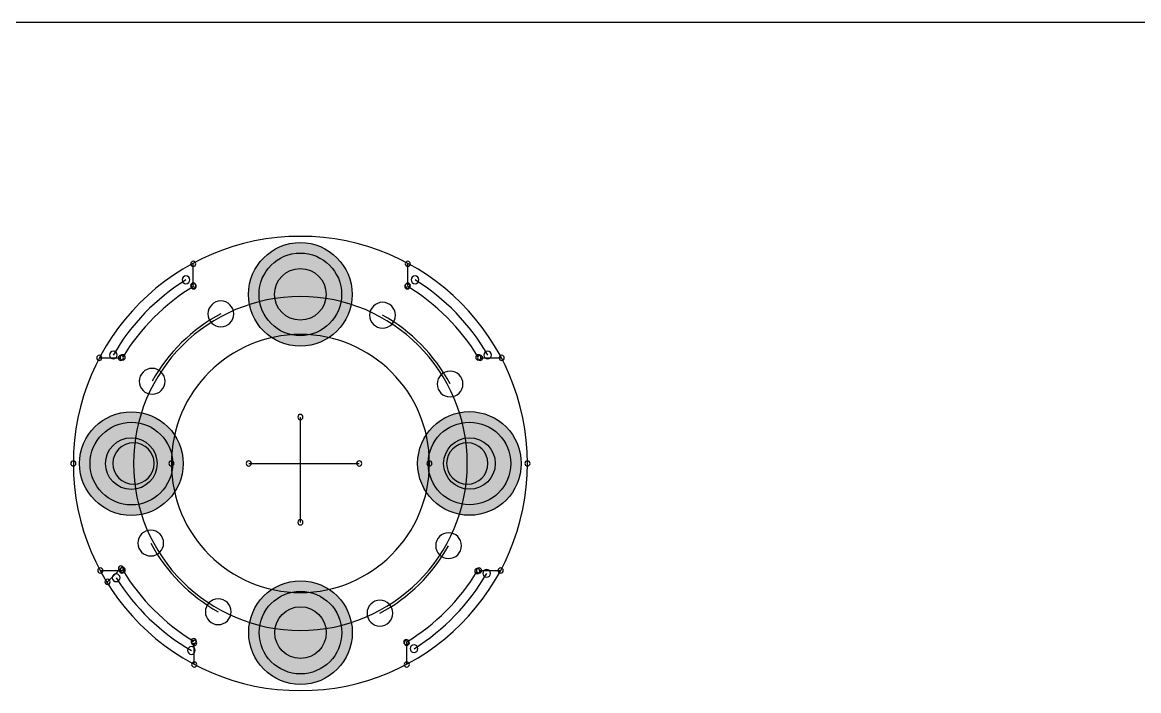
# Model space of a CAD drawing. Header units: millimetres. Extents: x -16.3 to 57, y -39.6 to 27.9.
# Drawn here: x 32.89 to 43.71, y 21.38 to 27.86 of the extents above; entities that cross this region are included whole.
import ezdxf

# ---------------------------------------------------------------- set-up
doc = ezdxf.new("R2010")
doc.units = ezdxf.units.MM
doc.header["$MEASUREMENT"] = 0
for name, color, linetype in [('BottomLayer', 5, 'Continuous'), ('BottomSolder', 6, 'Continuous'), ('Mechanical1', 6, 'Continuous'), ('MultiLayer', 9, 'Continuous'), ('PadHoleLayer', 156, 'Continuous'), ('TopLayer', 1, 'Continuous'), ('TopOverlay', 2, 'Continuous'), ('TopSolder', 216, 'Continuous')]:
    doc.layers.add(name, color=color, linetype=linetype)

msp = doc.modelspace()

# ---------------------------------------------------------------- hatches: boundary and pattern name
at = {"layer": 'BottomLayer'}
h = msp.add_hatch(color=5, dxfattribs=at)
edge = h.paths.add_edge_path()
edge.add_arc((35.585, 25.223), 0.4, 0, 360)
h = msp.add_hatch(color=5, dxfattribs=at)
edge = h.paths.add_edge_path()
edge.add_arc((33.948, 23.584), 0.4, 0, 360)
h = msp.add_hatch(color=5, dxfattribs=at)
edge = h.paths.add_edge_path()
edge.add_arc((37.224, 23.585), 0.4, 0, 360)
h = msp.add_hatch(color=5, dxfattribs=at)
edge = h.paths.add_edge_path()
edge.add_arc((35.587, 21.947), 0.4, 0, 360)
at = {"layer": 'BottomSolder'}
h = msp.add_hatch(color=6, dxfattribs=at)
edge = h.paths.add_edge_path()
edge.add_arc((35.585, 25.223), 0.502, 0, 360)
h = msp.add_hatch(color=6, dxfattribs=at)
edge = h.paths.add_edge_path()
edge.add_arc((33.948, 23.584), 0.502, 0, 360)
h = msp.add_hatch(color=6, dxfattribs=at)
edge = h.paths.add_edge_path()
edge.add_arc((37.224, 23.585), 0.502, 0, 360)
h = msp.add_hatch(color=6, dxfattribs=at)
edge = h.paths.add_edge_path()
edge.add_arc((35.587, 21.947), 0.502, 0, 360)
at = {"layer": 'MultiLayer'}
h = msp.add_hatch(color=9, dxfattribs=at)
edge = h.paths.add_edge_path()
edge.add_arc((35.585, 25.223), 0.4, 0, 360)
h = msp.add_hatch(color=9, dxfattribs=at)
edge = h.paths.add_edge_path()
edge.add_arc((33.948, 23.584), 0.4, 0, 360)
h = msp.add_hatch(color=9, dxfattribs=at)
edge = h.paths.add_edge_path()
edge.add_arc((37.224, 23.585), 0.4, 0, 360)
h = msp.add_hatch(color=9, dxfattribs=at)
edge = h.paths.add_edge_path()
edge.add_arc((35.587, 21.947), 0.4, 0, 360)
at = {"layer": 'PadHoleLayer'}
h = msp.add_hatch(color=156, dxfattribs=at)
edge = h.paths.add_edge_path()
edge.add_arc((35.585, 25.223), 0.25, 0, 360)
h = msp.add_hatch(color=156, dxfattribs=at)
edge = h.paths.add_edge_path()
edge.add_arc((33.948, 23.584), 0.25, 0, 360)
h = msp.add_hatch(color=156, dxfattribs=at)
edge = h.paths.add_edge_path()
edge.add_arc((37.224, 23.585), 0.25, 0, 360)
h = msp.add_hatch(color=156, dxfattribs=at)
edge = h.paths.add_edge_path()
edge.add_arc((35.587, 21.947), 0.25, 0, 360)
at = {"layer": 'TopLayer'}
h = msp.add_hatch(color=1, dxfattribs=at)
edge = h.paths.add_edge_path()
edge.add_arc((35.585, 25.223), 0.4, 0, 360)
h = msp.add_hatch(color=1, dxfattribs=at)
edge = h.paths.add_edge_path()
edge.add_arc((33.948, 23.584), 0.4, 0, 360)
h = msp.add_hatch(color=1, dxfattribs=at)
edge = h.paths.add_edge_path()
edge.add_arc((37.224, 23.585), 0.4, 0, 360)
h = msp.add_hatch(color=1, dxfattribs=at)
edge = h.paths.add_edge_path()
edge.add_arc((35.587, 21.947), 0.4, 0, 360)
at = {"layer": 'TopSolder'}
h = msp.add_hatch(color=216, dxfattribs=at)
edge = h.paths.add_edge_path()
edge.add_arc((35.585, 25.223), 0.502, 0, 360)
h = msp.add_hatch(color=216, dxfattribs=at)
edge = h.paths.add_edge_path()
edge.add_arc((33.948, 23.584), 0.502, 0, 360)
h = msp.add_hatch(color=216, dxfattribs=at)
edge = h.paths.add_edge_path()
edge.add_arc((37.224, 23.585), 0.502, 0, 360)
h = msp.add_hatch(color=216, dxfattribs=at)
edge = h.paths.add_edge_path()
edge.add_arc((35.587, 21.947), 0.502, 0, 360)

# ---------------------------------------------------------------- linework, layer by layer
at = {"layer": 'BottomLayer', "color": 5}
for centre in [(35.585, 25.223), (33.948, 23.584), (37.224, 23.585), (35.587, 21.947)]:
    msp.add_circle(centre, 0.4, dxfattribs=at)
at = {"layer": 'BottomLayer'}
for centre, radius, start, end in [((35.586, 23.585), 1.617, 0, 180), ((33.969, 23.585), 0.2, 0, 180), ((37.203, 23.585), 0.2, 0, 180), ((33.969, 23.585), 0.2, 180, 0), ((35.586, 23.585), 1.617, 180, 0), ((37.203, 23.585), 0.2, 180, 0)]:
    msp.add_arc(centre, radius, start, end, dxfattribs=at)
at = {"layer": 'BottomSolder', "color": 6}
for centre in [(35.585, 25.223), (33.948, 23.584), (37.224, 23.585), (35.587, 21.947)]:
    msp.add_circle(centre, 0.502, dxfattribs=at)
at = {"layer": 'BottomSolder'}
for centre, radius, start, end in [((34.815, 25.034), 0.125, 0, 180), ((36.382, 25.021), 0.125, 0, 180), ((35.586, 23.585), 1.642, 118, 151), ((34.815, 25.034), 0.125, 180, 0), ((36.382, 25.021), 0.125, 180, 0), ((35.586, 23.585), 1.642, 28, 61), ((34.15, 24.381), 0.125, 0, 180), ((37.036, 24.355), 0.125, 0, 180), ((34.15, 24.381), 0.125, 180, 0), ((37.036, 24.355), 0.125, 180, 0), ((34.136, 22.814), 0.125, 0, 180), ((37.022, 22.789), 0.125, 0, 180), ((34.136, 22.814), 0.125, 180, 0), ((35.586, 23.585), 1.642, 208, 241), ((35.586, 23.585), 1.642, 298, 331), ((37.022, 22.789), 0.125, 180, 0), ((34.79, 22.149), 0.125, 0, 180), ((36.357, 22.135), 0.125, 0, 180), ((34.79, 22.149), 0.125, 180, 0), ((36.357, 22.135), 0.125, 180, 0)]:
    msp.add_arc(centre, radius, start, end, dxfattribs=at)
at = {"layer": 'Mechanical1'}
msp.add_line((-16.268, 27.858), (54.501, 27.858), dxfattribs=at)
for centre, radius, start, end in [((35.586, 23.585), 1.25, 0, 180), ((34.336, 23.585), 0.025, 0, 180), ((34.336, 23.585), 0.025, 180, 0), ((35.586, 23.585), 1.25, 180, 0), ((36.836, 23.585), 0.025, 0, 180), ((36.836, 23.585), 0.025, 180, 0)]:
    msp.add_arc(centre, radius, start, end, dxfattribs=at)
at = {"layer": 'MultiLayer', "color": 9}
for centre in [(35.585, 25.223), (33.948, 23.584), (37.224, 23.585), (35.587, 21.947)]:
    msp.add_circle(centre, 0.4, dxfattribs=at)
at = {"layer": 'PadHoleLayer', "color": 156}
for centre in [(35.585, 25.223), (33.948, 23.584), (37.224, 23.585), (35.587, 21.947)]:
    msp.add_circle(centre, 0.25, dxfattribs=at)
at = {"layer": 'TopLayer', "color": 1}
for centre in [(35.585, 25.223), (33.948, 23.584), (37.224, 23.585), (35.587, 21.947)]:
    msp.add_circle(centre, 0.4, dxfattribs=at)
at = {"layer": 'TopLayer'}
for centre, radius, start, end in [((35.586, 23.585), 1.617, 0, 180), ((33.969, 23.585), 0.2, 0, 180), ((37.203, 23.585), 0.2, 0, 180), ((33.969, 23.585), 0.2, 180, 0), ((35.586, 23.585), 1.617, 180, 0), ((37.203, 23.585), 0.2, 180, 0)]:
    msp.add_arc(centre, radius, start, end, dxfattribs=at)
at = {"layer": 'TopOverlay'}
for p, q in [((34.547, 25.308), (34.547, 25.518)), ((36.627, 25.308), (36.627, 25.518)), ((33.637, 24.608), (33.847, 24.608)), ((37.327, 24.608), (37.537, 24.608)), ((35.586, 23.015), (35.586, 24.035)), ((35.086, 23.585), (36.156, 23.585)), ((33.647, 22.548), (33.857, 22.548)), ((33.717, 22.438), (33.847, 22.568)), ((37.317, 22.548), (37.527, 22.548)), ((34.557, 21.638), (34.557, 21.848)), ((36.617, 21.638), (36.617, 21.848))]:
    msp.add_line(p, q, dxfattribs=at)
for centre, radius, start, end in [((35.586, 23.585), 2.2, 0, 180), ((34.547, 25.518), 0.025, 0, 180), ((36.627, 25.518), 0.025, 0, 180), ((34.547, 25.518), 0.025, 180, 0), ((36.627, 25.518), 0.025, 180, 0), ((35.587, 23.588), 2.095, 122, 150), ((34.477, 25.364), 0.0375, 0, 180), ((34.477, 25.364), 0.0375, 180, 0), ((34.547, 25.308), 0.025, 0, 180), ((34.552, 25.301), 0.025, 0, 180), ((36.622, 25.301), 0.025, 0, 180), ((36.627, 25.308), 0.025, 0, 180), ((36.697, 25.364), 0.0375, 0, 180), ((36.697, 25.364), 0.0375, 180, 0), ((35.587, 23.588), 2.095, 30, 58), ((35.587, 23.578), 2.01, 121, 149), ((34.547, 25.308), 0.025, 180, 0), ((34.552, 25.301), 0.025, 180, 0), ((36.622, 25.301), 0.025, 180, 0), ((36.627, 25.308), 0.025, 180, 0), ((35.587, 23.578), 2.01, 31, 59), ((33.773, 24.635), 0.0375, 0, 180), ((37.401, 24.635), 0.0375, 0, 180), ((33.637, 24.608), 0.025, 0, 180), ((33.637, 24.608), 0.025, 180, 0), ((33.773, 24.635), 0.0375, 180, 0), ((33.847, 24.608), 0.025, 0, 180), ((33.847, 24.608), 0.025, 180, 0), ((33.864, 24.613), 0.025, 0, 180), ((33.864, 24.613), 0.025, 180, 0), ((37.31, 24.613), 0.025, 0, 180), ((37.31, 24.613), 0.025, 180, 0), ((37.327, 24.608), 0.025, 0, 180), ((37.327, 24.608), 0.025, 180, 0), ((37.401, 24.635), 0.0375, 180, 0), ((37.537, 24.608), 0.025, 0, 180), ((37.537, 24.608), 0.025, 180, 0), ((35.586, 24.035), 0.025, 0, 180), ((35.586, 24.035), 0.025, 180, 0), ((33.386, 23.585), 0.025, 0, 180), ((33.386, 23.585), 0.025, 180, 0), ((35.586, 23.585), 2.2, 180, 0), ((35.086, 23.585), 0.025, 0, 180), ((35.086, 23.585), 0.025, 180, 0), ((36.156, 23.585), 0.025, 0, 180), ((36.156, 23.585), 0.025, 180, 0), ((37.786, 23.585), 0.025, 0, 180), ((37.786, 23.585), 0.025, 180, 0), ((35.586, 23.015), 0.025, 0, 180), ((35.586, 23.015), 0.025, 180, 0), ((33.647, 22.548), 0.025, 0, 180), ((33.647, 22.548), 0.025, 180, 0), ((33.801, 22.478), 0.0375, 0, 180), ((33.847, 22.568), 0.025, 0, 180), ((33.847, 22.568), 0.025, 180, 0), ((33.857, 22.548), 0.025, 0, 180), ((33.857, 22.548), 0.025, 180, 0), ((33.864, 22.553), 0.025, 0, 180), ((33.864, 22.553), 0.025, 180, 0), ((35.587, 23.588), 2.01, 211, 239), ((35.577, 23.578), 2.01, 301, 329), ((35.577, 23.568), 2.095, 302, 330), ((37.3, 22.543), 0.025, 0, 180), ((37.3, 22.543), 0.025, 180, 0), ((37.317, 22.548), 0.025, 0, 180), ((37.317, 22.548), 0.025, 180, 0), ((37.391, 22.521), 0.0375, 0, 180), ((37.391, 22.521), 0.0375, 180, 0), ((37.527, 22.548), 0.025, 0, 180), ((37.527, 22.548), 0.025, 180, 0), ((33.717, 22.438), 0.025, 0, 180), ((33.717, 22.438), 0.025, 180, 0), ((33.801, 22.478), 0.0375, 180, 0), ((35.577, 23.588), 2.095, 212, 240), ((34.552, 21.865), 0.025, 0, 180), ((34.552, 21.865), 0.025, 180, 0), ((34.557, 21.848), 0.025, 0, 180), ((36.612, 21.855), 0.025, 0, 180), ((36.612, 21.855), 0.025, 180, 0), ((36.617, 21.848), 0.025, 0, 180), ((34.53, 21.774), 0.0375, 0, 180), ((34.53, 21.774), 0.0375, 180, 0), ((34.557, 21.848), 0.025, 180, 0), ((36.617, 21.848), 0.025, 180, 0), ((36.687, 21.792), 0.0375, 0, 180), ((36.687, 21.792), 0.0375, 180, 0), ((34.557, 21.638), 0.025, 0, 180), ((34.557, 21.638), 0.025, 180, 0), ((36.617, 21.638), 0.025, 0, 180), ((36.617, 21.638), 0.025, 180, 0)]:
    msp.add_arc(centre, radius, start, end, dxfattribs=at)
at = {"layer": 'TopSolder', "color": 216}
for centre in [(35.585, 25.223), (33.948, 23.584), (37.224, 23.585), (35.587, 21.947)]:
    msp.add_circle(centre, 0.502, dxfattribs=at)
at = {"layer": 'TopSolder'}
for centre, radius, start, end in [((34.815, 25.034), 0.125, 0, 180), ((36.382, 25.021), 0.125, 0, 180), ((35.586, 23.585), 1.642, 118, 151), ((34.815, 25.034), 0.125, 180, 0), ((36.382, 25.021), 0.125, 180, 0), ((35.586, 23.585), 1.642, 28, 61), ((34.15, 24.381), 0.125, 0, 180), ((37.036, 24.355), 0.125, 0, 180), ((34.15, 24.381), 0.125, 180, 0), ((37.036, 24.355), 0.125, 180, 0), ((34.136, 22.814), 0.125, 0, 180), ((37.022, 22.789), 0.125, 0, 180), ((34.136, 22.814), 0.125, 180, 0), ((35.586, 23.585), 1.642, 208, 241), ((35.586, 23.585), 1.642, 298, 331), ((37.022, 22.789), 0.125, 180, 0), ((34.79, 22.149), 0.125, 0, 180), ((36.357, 22.135), 0.125, 0, 180), ((34.79, 22.149), 0.125, 180, 0), ((36.357, 22.135), 0.125, 180, 0)]:
    msp.add_arc(centre, radius, start, end, dxfattribs=at)

doc.saveas('drawing.dxf')
